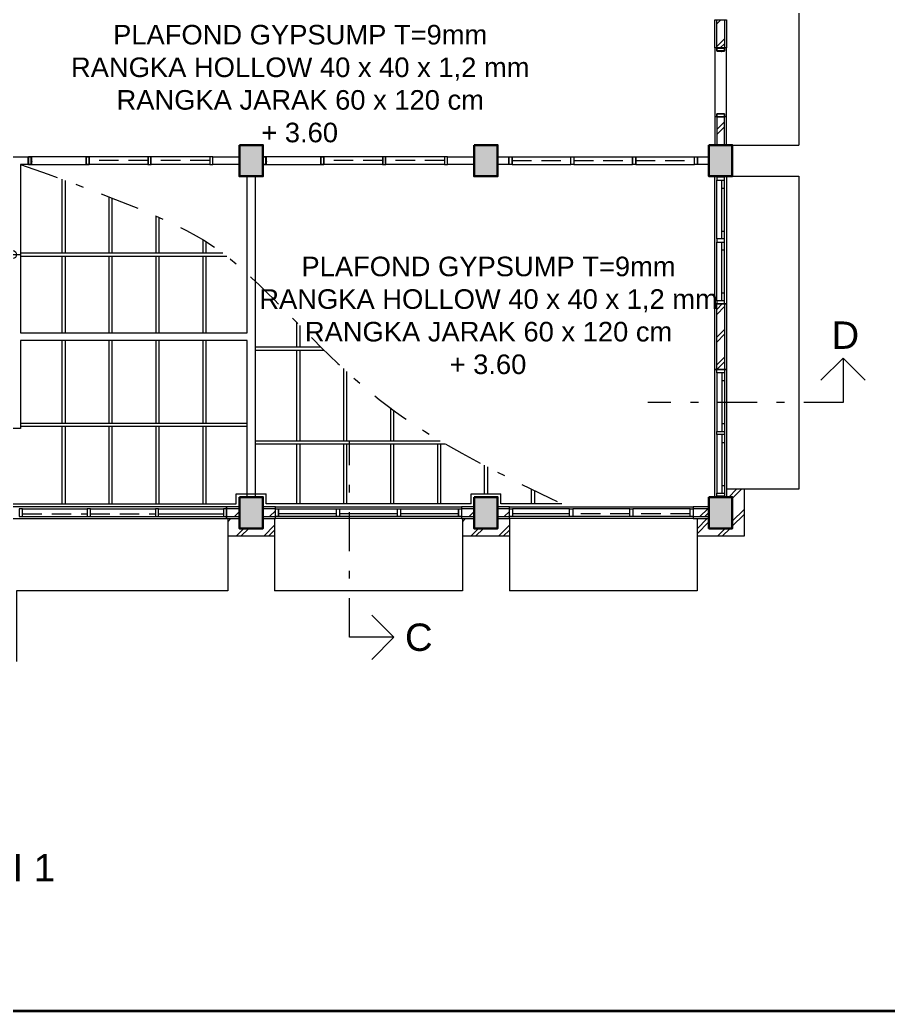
# Model space of a CAD drawing. Header units: millimetres. Extents: x -11 to 1625, y -267 to 180.
# Drawn here: x 930.42 to 941.52, y -156 to -143.33 of the extents above; entities that cross this region are included whole.
import ezdxf
from ezdxf.enums import TextEntityAlignment as Align

# ---------------------------------------------------------------- set-up
doc = ezdxf.new("R2010")
doc.units = ezdxf.units.MM
doc.linetypes.add('DASHDOT', pattern=[1, 0.5, -0.25, 0, -0.25])
doc.linetypes.add('HIDDEN', pattern=[0.375, 0.25, -0.125])
for name, color, linetype, lineweight in [('ars', 11, 'Continuous', 5), ('dinding', 5, 'Continuous', 15), ('GRS KOP', 1, 'Continuous', 35), ('KOLOM', 1, 'Continuous', 30), ('kop', 7, 'Continuous', 20), ('kus', 63, 'Continuous', 15), ('lan', 7, 'Continuous', 15), ('not', 7, 'Continuous', 20), ('PARTISI', 190, 'Continuous', 9), ('pla', 213, 'Continuous', 15), ('sol kol', 8, 'Continuous', 0), ('u', 6, 'Continuous', 20)]:
    doc.layers.add(name, color=color, linetype=linetype, lineweight=lineweight)
doc.styles.add('BARU', font='complex.shx')
doc.styles.get("Standard").update_dxf_attribs({"font": 'ARIALUNI.TTF'})
doc.dimstyles.new('SK100', dxfattribs={"dimtxt": 0.25, "dimasz": 0.1, "dimexe": 0.1, "dimexo": 0, "dimgap": 0.15, "dimtad": 1, "dimdec": 0, "dimlfac": 100, "dimzin": 12, "dimdsep": 46, "dimtxsty": 'Standard', "dimblk": 'BULAT', "dimcen": 0.1, "dimclrd": 256, "dimclre": 256, "dimclrt": 256, "dimadec": 0, "dimazin": 3, "dimtfac": 1, "dimtdec": 0, "dimtofl": 0, "dimtmove": 0, "dimatfit": 3, "dimldrblk": 'BULAT', "dimfxl": 0, "dimtolj": 1, "dimtzin": 0, "dimlwd": -1, "dimlwe": -1, "dimarcsym": 0})
pattern_1 = [(45, (925.87966, -152.8798), (-0.1767767, 0.1767767), []), (45, (925.94216, -152.8798), (-0.1767767, 0.1767767), [])]

# ---------------------------------------------------------------- blocks, each defined once
blk = doc.blocks.new('Ndtpd')
blk.add_line((0.747, 0), (-0.747, 0))
blk.add_circle((0, 0), 0.747)
at = {"flags": 4}
for tag, height, p in [('NO', 0.5, (0, 0.148)), ('NOLBR', 0.3, (0, -0.398))]:
    blk.add_attdef(tag, text='', height=height, dxfattribs=at).set_placement(p, align=Align.CENTER)
for tag, p, height in [('NDTPD', (1.516, 0.148), 0.5), ('SKALA', (1.523, -0.398), 0.3)]:
    blk.add_attdef(tag, p, '', height=height, dxfattribs=at)
blk = doc.blocks.new('K1')
at = {"layer": 'KOLOM'}
blk.add_lwpolyline([(0.2, 0.15), (-0.2, 0.15), (-0.2, -0.15), (0.2, -0.15), (0.2, 0.15)], dxfattribs=at)
blk = doc.blocks.new('BULAT')
for p, q in [((-1, 0), (1, 0)), ((0, -1), (0, 1))]:
    blk.add_line(p, q)
blk.add_circle((0, 0), 0.5)
blk = doc.blocks.new('*D2973')
at = {"layer": 'Defpoints', "color": 0, "ltscale": 0.15}
for p in [(930.33, -146.33), (929.13, -146.83), (930.33, -146.83)]:
    blk.add_point(p, dxfattribs=at)
at = {"layer": 'u', "ltscale": 0.15}
for p, q in [((929.13, -146.83), (929.13, -146.23)), ((929.23, -146.33), (930.23, -146.33)), ((930.33, -146.83), (930.33, -146.23))]:
    blk.add_line(p, q, dxfattribs=at)
at = {"layer": 'u', "ltscale": 0.15, "xscale": 0.1, "yscale": 0.1, "zscale": 0.1, "rotation": 180}
blk.add_blockref('BULAT', (929.13, -146.33), dxfattribs=at)
at = {"layer": 'u', "ltscale": 0.15, "xscale": 0.1, "yscale": 0.1, "zscale": 0.1}
blk.add_blockref('BULAT', (930.33, -146.33), dxfattribs=at)
at = {"layer": 'u', "ltscale": 0.15, "insert": (929.705, -146.052), "char_height": 0.25, "attachment_point": 5}
blk.add_mtext('\\A1;120', dxfattribs=at)
blk = doc.blocks.new('kop')
at = {"layer": 'GRS KOP'}
blk.add_lwpolyline([(1, 54), (83, 54), (83, 1), (1, 1)], close=True, dxfattribs=at)
at = {"layer": 'kop', "style": 'BARU', "flags": 4}
for p, height in [((73.8, 5.4), 0.35), ((80.303, 5.382), 0.25), ((73.8, 4.9), 0.35), ((80.303, 4.882), 0.25), ((73.8, 4.4), 0.35), ((80.303, 4.382), 0.25)]:
    blk.add_attdef('-', p, '', height=height, dxfattribs=at)
at = {"layer": 'kop', "flags": 4}
for tag, p in [('AR-00', (78.057, 2.648)), ('00', (81.238, 2.647))]:
    blk.add_attdef(tag, text='', height=0.35, dxfattribs=at).set_placement(p, align=Align.MIDDLE)

msp = doc.modelspace()

# ---------------------------------------------------------------- hatches: boundary and pattern name
at = {"layer": 'ars'}
h = msp.add_hatch(dxfattribs=at)
h.set_pattern_fill('TEMBOK', color=256, scale=0.25)
h.set_pattern_definition(pattern_1)
h.paths.add_polyline_path([(939.3296623, -143.6897891), (939.3296623, -143.3297891), (939.4296623, -143.3297891), (939.4296623, -143.6897891)])
h = msp.add_hatch(dxfattribs=at)
h.set_pattern_fill('TEMBOK', color=256, scale=0.25)
h.set_pattern_definition(pattern_1)
h.paths.add_polyline_path([(939.3296623, -144.5697891), (939.3296623, -144.9297891), (939.4296623, -144.9297891), (939.4296623, -144.5697891)])
h = msp.add_hatch(dxfattribs=at)
h.set_pattern_fill('TEMBOK', color=256, scale=0.25)
h.set_pattern_definition([(45, (936.87966, -151.2498), (-0.176777, 0.176777), []), (45, (936.94216, -151.2498), (-0.176777, 0.176777), [])])
h.paths.add_polyline_path([(939.4296623, -146.9597891), (939.4296623, -147.7997891), (939.3296623, -147.7997891), (939.3296623, -146.9597891)])
h = msp.add_hatch(dxfattribs=at)
h.set_pattern_fill('TEMBOK', color=256, scale=0.25)
h.set_pattern_definition([(45, (644.65451, -218.33992), (-0.1767767, 0.1767767), []), (45, (644.71701, -218.33992), (-0.1767767, 0.1767767), [])])
h.paths.add_polyline_path([(939.5296623, -149.8297891), (939.2296623, -149.8297891), (939.2296623, -149.7047891), (939.0796623, -149.7047891), (939.0796623, -149.9297891), (939.6796623, -149.9297891), (939.6796623, -149.3297891), (939.4546623, -149.3297891), (939.4546623, -149.4297891), (939.5296623, -149.4297891)])
h = msp.add_hatch(dxfattribs=at)
h.set_pattern_fill('TEMBOK', color=256, scale=0.25)
h.set_pattern_definition([(45, (928.81172, -151.2048), (-0.176777, 0.176777), []), (45, (928.87422, -151.2048), (-0.176777, 0.176777), [])])
h.paths.add_polyline_path([(933.2296623, -149.5797891), (933.0796623, -149.5797891), (933.0796623, -149.6797891), (933.2296623, -149.6797891)])
h = msp.add_hatch(dxfattribs=at)
h.set_pattern_fill('TEMBOK', color=256, scale=0.25)
h.set_pattern_definition([(45, (929.26172, -151.2048), (-0.176777, 0.176777), []), (45, (929.32422, -151.2048), (-0.176777, 0.176777), [])])
h.paths.add_polyline_path([(933.6896623, -149.5797891), (933.5296623, -149.5797891), (933.5296623, -149.6797891), (933.6896623, -149.6797891)])
h = msp.add_hatch(dxfattribs=at)
h.set_pattern_fill('TEMBOK', color=256, scale=0.25)
h.set_pattern_definition([(45, (931.81172, -151.2048), (-0.176777, 0.176777), []), (45, (931.87422, -151.2048), (-0.176777, 0.176777), [])])
h.paths.add_polyline_path([(936.2296623, -149.5797891), (936.0796623, -149.5797891), (936.0796623, -149.6797891), (936.2296623, -149.6797891)])
h = msp.add_hatch(dxfattribs=at)
h.set_pattern_fill('TEMBOK', color=256, scale=0.25)
h.set_pattern_definition([(45, (932.26172, -151.2048), (-0.176777, 0.176777), []), (45, (932.32422, -151.2048), (-0.176777, 0.176777), [])])
h.paths.add_polyline_path([(936.6796623, -149.5797891), (936.5296623, -149.5797891), (936.5296623, -149.6797891), (936.6796623, -149.6797891)])
h = msp.add_hatch(dxfattribs=at)
h.set_pattern_fill('TEMBOK', color=256, scale=0.25)
h.set_pattern_definition([(45, (934.76172, -151.2048), (-0.176777, 0.176777), []), (45, (934.82422, -151.2048), (-0.176777, 0.176777), [])])
h.paths.add_polyline_path([(939.2296623, -149.5797891), (939.0296623, -149.5797891), (939.0296623, -149.6797891), (939.2296623, -149.6797891)])
h = msp.add_hatch(dxfattribs=at)
h.set_pattern_fill('TEMBOK', color=256, scale=0.25)
h.set_pattern_definition([(45, (658.65451, -218.33992), (-0.1767767, 0.1767767), []), (45, (658.71701, -218.33992), (-0.1767767, 0.1767767), [])])
h.paths.add_polyline_path([(933.2296623, -149.8297891), (933.2296623, -149.7047891), (933.0796623, -149.7047891), (933.0796623, -149.9297891), (933.6796623, -149.9297891), (933.6796623, -149.7047891), (933.5296623, -149.7047891), (933.5296623, -149.8297891)])
h = msp.add_hatch(dxfattribs=at)
h.set_pattern_fill('TEMBOK', color=256, scale=0.25)
h.set_pattern_definition([(45, (661.65451, -218.33992), (-0.1767767, 0.1767767), []), (45, (661.71701, -218.33992), (-0.1767767, 0.1767767), [])])
h.paths.add_polyline_path([(936.2296623, -149.8297891), (936.2296623, -149.7047891), (936.0796623, -149.7047891), (936.0796623, -149.9297891), (936.6796623, -149.9297891), (936.6796623, -149.7047891), (936.5296623, -149.7047891), (936.5296623, -149.8297891)])
at = {"layer": 'sol kol'}
for points in [[(933.2296623, -144.9297891), (933.2296623, -145.3297891), (933.5296623, -145.3297891), (933.5296623, -144.9297891)], [(936.2296623, -144.9297891), (936.2296623, -145.3297891), (936.5296623, -145.3297891), (936.5296623, -144.9297891)], [(939.2296623, -144.9297891), (939.2296623, -145.3297891), (939.5296623, -145.3297891), (939.5296623, -144.9297891)], [(933.2296623, -149.4297891), (933.2296623, -149.8297891), (933.5296623, -149.8297891), (933.5296623, -149.4297891)], [(936.2296623, -149.4297891), (936.2296623, -149.8297891), (936.5296623, -149.8297891), (936.5296623, -149.4297891)], [(939.2296623, -149.4297891), (939.2296623, -149.8297891), (939.5296623, -149.8297891), (939.5296623, -149.4297891)]]:
    msp.add_hatch(color=256, dxfattribs=at).paths.add_polyline_path(points)

# ---------------------------------------------------------------- linework, layer by layer
at = {"layer": 'ars'}
for points in [[(939.3296623, -143.6897891), (939.3296623, -143.3297891), (939.4296623, -143.3297891), (939.4296623, -143.6897891)], [(939.3296623, -144.5697891), (939.3296623, -144.9297891), (939.4296623, -144.9297891), (939.4296623, -144.5697891)], [(939.4296623, -146.9597891), (939.4296623, -147.7997891), (939.3296623, -147.7997891), (939.3296623, -146.9597891)], [(933.2296623, -149.5797891), (933.0646623, -149.5797891), (933.0646623, -149.6797891), (933.2296623, -149.6797891)], [(933.6896623, -149.5797891), (933.5296623, -149.5797891), (933.5296623, -149.6797891), (933.6896623, -149.6797891)], [(936.2296623, -149.5797891), (936.0696623, -149.5797891), (936.0696623, -149.6797891), (936.2296623, -149.6797891)], [(936.6796623, -149.5797891), (936.5296623, -149.5797891), (936.5296623, -149.6797891), (936.6796623, -149.6797891)], [(939.2296623, -149.5797891), (939.0296623, -149.5797891), (939.0296623, -149.6797891), (939.2296623, -149.6797891)]]:
    msp.add_lwpolyline(points, close=True, dxfattribs=at)
at = {"layer": 'dinding'}
for points in [[(939.3046623, -143.6897891), (939.3046623, -143.3297891), (939.4546623, -143.3297891), (939.4546623, -143.6897891)], [(939.3046623, -144.5697891), (939.3046623, -144.9297891), (939.4546623, -144.9297891), (939.4546623, -144.5697891)], [(939.4546623, -146.9597891), (939.4546623, -147.7997891), (939.3046623, -147.7997891), (939.3046623, -146.9597891)], [(933.2296623, -149.5547891), (933.0646623, -149.5547891), (933.0646623, -149.7047891), (933.2296623, -149.7047891)], [(933.6896623, -149.5547891), (933.5296623, -149.5547891), (933.5296623, -149.7047891), (933.6896623, -149.7047891)], [(936.2296623, -149.5547891), (936.0696623, -149.5547891), (936.0696623, -149.7047891), (936.2296623, -149.7047891)], [(936.6796623, -149.5547891), (936.5296623, -149.5547891), (936.5296623, -149.7047891), (936.6796623, -149.7047891)], [(939.2296623, -149.5547891), (939.0296623, -149.5547891), (939.0296623, -149.7047891), (939.2296623, -149.7047891)]]:
    msp.add_lwpolyline(points, close=True, dxfattribs=at)
at = {"layer": 'kus'}
for p, q in [((939.3046623, -143.6897891), (939.3046623, -144.5697891)), ((939.4546623, -144.5697891), (939.4546623, -143.6897891)), ((931.2696623, -145.0797891), (930.5696623, -145.0797891)), ((930.5696623, -145.1797891), (931.2696623, -145.1797891)), ((932.0596623, -145.0797891), (931.3096623, -145.0797891)), ((932.0596623, -145.1797891), (931.3096623, -145.1797891)), ((932.8496623, -145.0797891), (932.0996623, -145.0797891)), ((932.8496623, -145.1797891), (932.0996623, -145.1797891)), ((934.2696623, -145.0797891), (933.5696623, -145.0797891)), ((933.5696623, -145.1797891), (934.2696623, -145.1797891)), ((935.0596623, -145.0797891), (934.3096623, -145.0797891)), ((935.0596623, -145.1797891), (934.3096623, -145.1797891)), ((935.8496623, -145.0797891), (935.0996623, -145.0797891)), ((935.8496623, -145.1797891), (935.0996623, -145.1797891)), ((936.7146623, -145.0797891), (937.4646623, -145.0797891)), ((936.7146623, -145.1797891), (937.4646623, -145.1797891)), ((937.5046623, -145.0797891), (938.2546623, -145.0797891)), ((937.5046623, -145.1797891), (938.2546623, -145.1797891)), ((938.2946623, -145.0797891), (939.0446623, -145.0797891)), ((938.2946623, -145.1797891), (939.0446623, -145.1797891)), ((939.3296623, -146.1297891), (939.3296623, -145.3797891)), ((939.3946623, -146.1297891), (939.3946623, -145.3797891)), ((939.4296623, -146.1297891), (939.4296623, -145.3797891)), ((939.3946623, -145.4797891), (939.4296623, -145.4797891)), ((939.3946623, -146.0297891), (939.4296623, -146.0297891)), ((939.3296623, -146.9197891), (939.3296623, -146.1697891)), ((939.3946623, -146.9197891), (939.3946623, -146.1697891)), ((939.4296623, -146.9197891), (939.4296623, -146.1697891)), ((939.3946623, -146.2697891), (939.4296623, -146.2697891)), ((939.3946623, -146.8197891), (939.4296623, -146.8197891)), ((939.3296623, -147.8397891), (939.3296623, -148.5897891)), ((939.3946623, -147.8397891), (939.3946623, -148.5897891)), ((939.4296623, -147.8397891), (939.4296623, -148.5897891)), ((939.3946623, -147.9397891), (939.4296623, -147.9397891)), ((939.3946623, -148.4897891), (939.4296623, -148.4897891)), ((939.3296623, -148.6297891), (939.3296623, -149.3797891)), ((939.3946623, -148.6297891), (939.3946623, -149.3797891)), ((939.3946623, -148.7297891), (939.4296623, -148.7297891)), ((939.4296623, -148.6297891), (939.4296623, -149.3797891)), ((939.3946623, -149.2797891), (939.4296623, -149.2797891)), ((930.4546623, -149.5797891), (931.2846623, -149.5797891)), ((931.3246623, -149.5797891), (932.1546623, -149.5797891)), ((932.1946623, -149.5797891), (933.0246623, -149.5797891)), ((937.4496623, -149.5797891), (936.7196623, -149.5797891)), ((938.2196623, -149.5797891), (937.4896623, -149.5797891)), ((938.9896623, -149.5797891), (938.2596623, -149.5797891)), ((930.4546623, -149.6797891), (931.2846623, -149.6797891)), ((931.3246623, -149.6797891), (932.1546623, -149.6797891)), ((932.1946623, -149.6447891), (933.0246623, -149.6447891)), ((932.1946623, -149.6797891), (933.0246623, -149.6797891)), ((934.4696623, -149.6447891), (933.7296623, -149.6447891)), ((935.2496623, -149.6447891), (934.5096623, -149.6447891)), ((936.0296623, -149.6447891), (935.2896623, -149.6447891)), ((937.4496623, -149.6447891), (936.7196623, -149.6447891)), ((937.4496623, -149.6797891), (936.7196623, -149.6797891)), ((938.2196623, -149.6797891), (937.4896623, -149.6797891)), ((938.9896623, -149.6797891), (938.2596623, -149.6797891))]:
    msp.add_line(p, q, dxfattribs=at)
at = {"layer": 'kus', "linetype": 'HIDDEN'}
for p, q in [((932.0596623, -145.1297891), (931.3096623, -145.1297891)), ((932.8496623, -145.1297891), (932.0996623, -145.1297891)), ((935.0596623, -145.1297891), (934.3096623, -145.1297891)), ((935.8496623, -145.1297891), (935.0996623, -145.1297891)), ((936.7146623, -145.1297891), (937.4646623, -145.1297891)), ((937.5046623, -145.1297891), (938.2546623, -145.1297891)), ((938.2946623, -145.1297891), (939.0446623, -145.1297891)), ((930.4546623, -149.6447891), (931.2846623, -149.6447891)), ((931.3246623, -149.6447891), (932.1546623, -149.6447891)), ((938.2196623, -149.6447891), (937.4896623, -149.6447891)), ((938.9896623, -149.6447891), (938.2596623, -149.6447891))]:
    msp.add_line(p, q, dxfattribs=at)
at = {"layer": 'kus'}
for points in [[(939.3896623, -143.7346774), (939.3896623, -143.7297891), (939.3911146, -143.7297891), (939.4296623, -143.7297891), (939.4296623, -143.6897891), (939.3296623, -143.6897891), (939.3296623, -143.7297891), (939.3861562, -143.7297891), (939.387915, -143.7346774)], [(939.3316623, -143.7277891), (939.3316623, -143.6917891), (939.4276623, -143.6917891), (939.4276623, -143.7277891)], [(939.3896623, -144.5249008), (939.3896623, -144.5297891), (939.3911146, -144.5297891), (939.4296623, -144.5297891), (939.4296623, -144.5697891), (939.3296623, -144.5697891), (939.3296623, -144.5297891), (939.3861562, -144.5297891), (939.387915, -144.5249008)], [(939.3316623, -144.5317891), (939.3316623, -144.5677891), (939.4276623, -144.5677891), (939.4276623, -144.5317891)], [(930.5745506, -145.1397891), (930.5696623, -145.1397891), (930.5696623, -145.1412415), (930.5696623, -145.1797891), (930.5296623, -145.1797891), (930.5296623, -145.0797891), (930.5696623, -145.0797891), (930.5696623, -145.1362831), (930.5745506, -145.1380419)], [(930.5676623, -145.0817891), (930.5316623, -145.0817891), (930.5316623, -145.1777891), (930.5676623, -145.1777891)], [(931.264774, -145.1397891), (931.2696623, -145.1397891), (931.2696623, -145.1412415), (931.2696623, -145.1797891), (931.3096623, -145.1797891), (931.3096623, -145.0797891), (931.2696623, -145.0797891), (931.2696623, -145.1362831), (931.264774, -145.1380419)], [(931.2716623, -145.0817891), (931.3076623, -145.0817891), (931.3076623, -145.1777891), (931.2716623, -145.1777891)], [(932.0596623, -145.1797891), (932.0996623, -145.1797891), (932.0996623, -145.0797891), (932.0596623, -145.0797891)], [(932.0616623, -145.1777891), (932.0976623, -145.1777891), (932.0976623, -145.0817891), (932.0616623, -145.0817891)], [(932.8496623, -145.1797891), (932.8896623, -145.1797891), (932.8896623, -145.0797891), (932.8496623, -145.0797891)], [(932.8516623, -145.1777891), (932.8876623, -145.1777891), (932.8876623, -145.0817891), (932.8516623, -145.0817891)], [(933.5745506, -145.1397891), (933.5696623, -145.1397891), (933.5696623, -145.1412415), (933.5696623, -145.1797891), (933.5296623, -145.1797891), (933.5296623, -145.0797891), (933.5696623, -145.0797891), (933.5696623, -145.1362831), (933.5745506, -145.1380419)], [(933.5676623, -145.0817891), (933.5316623, -145.0817891), (933.5316623, -145.1777891), (933.5676623, -145.1777891)], [(934.264774, -145.1397891), (934.2696623, -145.1397891), (934.2696623, -145.1412415), (934.2696623, -145.1797891), (934.3096623, -145.1797891), (934.3096623, -145.0797891), (934.2696623, -145.0797891), (934.2696623, -145.1362831), (934.264774, -145.1380419)], [(934.2716623, -145.0817891), (934.3076623, -145.0817891), (934.3076623, -145.1777891), (934.2716623, -145.1777891)], [(935.0596623, -145.1797891), (935.0996623, -145.1797891), (935.0996623, -145.0797891), (935.0596623, -145.0797891)], [(935.0616623, -145.1777891), (935.0976623, -145.1777891), (935.0976623, -145.0817891), (935.0616623, -145.0817891)], [(935.8496623, -145.1797891), (935.8896623, -145.1797891), (935.8896623, -145.0797891), (935.8496623, -145.0797891)], [(935.8516623, -145.1777891), (935.8876623, -145.1777891), (935.8876623, -145.0817891), (935.8516623, -145.0817891)], [(936.7146623, -145.1797891), (936.6746623, -145.1797891), (936.6746623, -145.0797891), (936.7146623, -145.0797891)], [(936.7126623, -145.1777891), (936.6766623, -145.1777891), (936.6766623, -145.0817891), (936.7126623, -145.0817891)], [(937.5046623, -145.1797891), (937.4646623, -145.1797891), (937.4646623, -145.0797891), (937.5046623, -145.0797891)], [(937.5026623, -145.1777891), (937.4666623, -145.1777891), (937.4666623, -145.0817891), (937.5026623, -145.0817891)], [(938.2946623, -145.1797891), (938.2546623, -145.1797891), (938.2546623, -145.0797891), (938.2946623, -145.0797891)], [(938.2926623, -145.1777891), (938.2566623, -145.1777891), (938.2566623, -145.0817891), (938.2926623, -145.0817891)], [(939.0846623, -145.1797891), (939.0446623, -145.1797891), (939.0446623, -145.0797891), (939.0846623, -145.0797891)], [(939.0826623, -145.1777891), (939.0466623, -145.1777891), (939.0466623, -145.0817891), (939.0826623, -145.0817891)], [(939.4296623, -145.3797891), (939.4296623, -145.3397891), (939.3296623, -145.3397891), (939.3296623, -145.3797891)], [(939.4296623, -146.1697891), (939.4296623, -146.1297891), (939.3296623, -146.1297891), (939.3296623, -146.1697891)], [(939.4296623, -146.9597891), (939.4296623, -146.9197891), (939.3296623, -146.9197891), (939.3296623, -146.9597891)], [(939.4296623, -147.7997891), (939.4296623, -147.8397891), (939.3296623, -147.8397891), (939.3296623, -147.7997891)], [(939.4296623, -148.5897891), (939.4296623, -148.6297891), (939.3296623, -148.6297891), (939.3296623, -148.5897891)], [(939.4296623, -149.3797891), (939.4296623, -149.4197891), (939.3296623, -149.4197891), (939.3296623, -149.3797891)], [(930.4146623, -149.6797891), (930.4546623, -149.6797891), (930.4546623, -149.5797891), (930.4146623, -149.5797891)], [(931.2846623, -149.6797891), (931.3246623, -149.6797891), (931.3246623, -149.5797891), (931.2846623, -149.5797891)], [(932.1546623, -149.6797891), (932.1946623, -149.6797891), (932.1946623, -149.5797891), (932.1546623, -149.5797891)], [(933.0246623, -149.6797891), (933.0646623, -149.6797891), (933.0646623, -149.5797891), (933.0246623, -149.5797891)], [(933.7296623, -149.6797891), (933.6896623, -149.6797891), (933.6896623, -149.5797891), (933.7296623, -149.5797891)], [(933.7296623, -149.5797891), (936.0296623, -149.5797891), (936.0296623, -149.6797891), (933.7296623, -149.6797891)], [(934.5096623, -149.6797891), (934.4696623, -149.6797891), (934.4696623, -149.5797891), (934.5096623, -149.5797891)], [(935.2896623, -149.6797891), (935.2496623, -149.6797891), (935.2496623, -149.5797891), (935.2896623, -149.5797891)], [(936.0696623, -149.6797891), (936.0296623, -149.6797891), (936.0296623, -149.5797891), (936.0696623, -149.5797891)], [(936.7196623, -149.6797891), (936.6796623, -149.6797891), (936.6796623, -149.5797891), (936.7196623, -149.5797891)], [(937.4896623, -149.6797891), (937.4496623, -149.6797891), (937.4496623, -149.5797891), (937.4896623, -149.5797891)], [(938.2596623, -149.6797891), (938.2196623, -149.6797891), (938.2196623, -149.5797891), (938.2596623, -149.5797891)], [(939.0296623, -149.6797891), (938.9896623, -149.6797891), (938.9896623, -149.5797891), (939.0296623, -149.5797891)]]:
    msp.add_lwpolyline(points, close=True, dxfattribs=at)
at = {"layer": 'lan'}
for p, q in [((939.5296623, -144.9297891), (940.3796623, -144.9297891)), ((939.5296623, -145.3297891), (940.3796623, -145.3297891)), ((940.9453477, -147.6529103), (940.662505, -147.935753)), ((940.9453477, -147.6529103), (940.9453477, -148.2185957)), ((940.9453477, -147.6529103), (941.2281904, -147.935753)), ((939.6796623, -149.3297891), (939.4546623, -149.3297891)), ((939.6796623, -149.3297891), (939.6796623, -149.9297891)), ((933.0796623, -149.7047891), (933.0796623, -149.9297891)), ((933.6796623, -149.7047891), (933.6796623, -149.9297891)), ((936.0796623, -149.7047891), (936.0796623, -149.9297891)), ((936.6796623, -149.7047891), (936.6796623, -149.9297891)), ((939.0796623, -149.7047891), (939.0796623, -149.9297891)), ((933.6796623, -149.9297891), (933.0796623, -149.9297891)), ((933.0796623, -149.9297891), (933.0796623, -150.6297891)), ((933.6796623, -149.9297891), (933.6796623, -150.6297891)), ((936.6796623, -149.9297891), (936.0796623, -149.9297891)), ((936.0796623, -149.9297891), (936.0796623, -150.6297891)), ((936.6796623, -149.9297891), (936.6796623, -150.6297891)), ((939.6796623, -149.9297891), (939.0796623, -149.9297891)), ((939.0796623, -149.9297891), (939.0796623, -150.6297891)), ((935.2040677, -151.2216705), (934.921225, -150.9388278)), ((935.2040677, -151.2216705), (934.6383823, -151.2216705)), ((935.2040677, -151.2216705), (934.921225, -151.5045132))]:
    msp.add_line(p, q, dxfattribs=at)
for points in [[(940.3796623, -140.9297891), (940.3796623, -144.9297891)], [(940.3796623, -145.3297891), (940.3796623, -149.3297891), (939.6796623, -149.3297891)], [(933.0796623, -150.6297891), (930.3796623, -150.6297891), (930.3796623, -151.5297891)], [(936.0796623, -150.6297891), (933.6796623, -150.6297891)], [(939.0796623, -150.6297891), (936.6796623, -150.6297891)]]:
    msp.add_lwpolyline(points, dxfattribs=at)
for points in [[(939.4546623, -145.3297891), (939.4546623, -146.9597891), (939.3046623, -146.9597891), (939.3046623, -145.3297891)], [(939.4546623, -147.7997891), (939.4546623, -149.4297891), (939.3046623, -149.4297891), (939.3046623, -147.7997891)], [(933.0646623, -149.5547891), (929.5296623, -149.5547891), (929.5296623, -149.7047891), (933.0646623, -149.7047891)], [(933.6896623, -149.5547891), (936.0696623, -149.5547891), (936.0696623, -149.7047891), (933.6896623, -149.7047891)], [(936.6796623, -149.5547891), (939.0296623, -149.5547891), (939.0296623, -149.7047891), (936.6796623, -149.7047891)]]:
    msp.add_lwpolyline(points, close=True, dxfattribs=at)
at = {"layer": 'not', "linetype": 'DASHDOT'}
for p, q in [((940.9453477, -148.2185957), (938.4480724, -148.2185957)), ((934.6383823, -151.2216705), (934.6383823, -148.7243952))]:
    msp.add_line(p, q, dxfattribs=at)
at = {"layer": 'PARTISI'}
for points in [[(933.3296623, -145.3297891), (933.4296623, -145.3297891), (933.4296623, -149.4297891), (933.3296623, -149.4297891), (933.3296623, -147.4297891), (930.4296623, -147.4297891), (930.4296623, -148.5547891), (930.2346623, -148.5547891), (930.2346623, -148.4547891), (930.3296623, -148.4547891), (930.3296623, -145.1797891), (929.5296623, -145.1797891), (929.5296623, -145.0797891), (930.3296623, -145.0797891), (930.5296623, -145.0797891), (930.5296623, -145.1797891), (930.4296623, -145.1797891), (930.4296623, -147.3297891), (933.3296623, -147.3297891)], [(932.8896623, -145.0797891), (933.2296623, -145.0797891), (933.2296623, -145.1797891), (932.8896623, -145.1797891)], [(935.8896623, -145.0797891), (936.2296623, -145.0797891), (936.2296623, -145.1797891), (935.8896623, -145.1797891)], [(936.5296623, -145.0797891), (936.6746623, -145.0797891), (936.6746623, -145.1797891), (936.5296623, -145.1797891)], [(939.0846623, -145.0797891), (939.2296623, -145.0797891), (939.2296623, -145.1797891), (939.0846623, -145.1797891)]]:
    msp.add_lwpolyline(points, close=True, dxfattribs=at)
at = {"layer": 'pla'}
for p, q in [((930.9596623, -145.3675173), (930.9596623, -146.3097891)), ((930.9996623, -145.3819952), (930.9996623, -146.3097891)), ((931.5596623, -145.5911519), (931.5596623, -146.3097891)), ((931.5996623, -145.6066684), (931.5996623, -146.3097891)), ((932.1596623, -145.8369224), (932.1596623, -146.3097891)), ((932.1996623, -145.8546364), (932.1996623, -146.3097891)), ((932.7596623, -146.1384087), (932.7596623, -146.3097891)), ((932.7996623, -146.1626985), (932.7996623, -146.3097891)), ((930.4296623, -146.3097891), (933.0154213, -146.3097891)), ((930.4296623, -146.3497891), (933.0672648, -146.3497891)), ((930.9596623, -146.3497891), (930.9596623, -147.3297891)), ((930.9996623, -146.3497891), (930.9996623, -147.3297891)), ((931.5596623, -146.3497891), (931.5596623, -147.3297891)), ((931.5996623, -146.3497891), (931.5996623, -147.3297891)), ((932.1596623, -146.3497891), (932.1596623, -147.3297891)), ((932.1996623, -146.3497891), (932.1996623, -147.3297891)), ((932.7596623, -146.3497891), (932.7596623, -147.3297891)), ((932.7996623, -146.3497891), (932.7996623, -147.3297891)), ((933.9596623, -147.1960886), (933.9596623, -147.5097891)), ((933.9996623, -147.236903), (933.9996623, -147.5097891)), ((930.9596623, -147.4297891), (930.9596623, -148.4847891)), ((930.9996623, -147.4297891), (930.9996623, -148.4847891)), ((931.5596623, -147.4297891), (931.5596623, -148.4847891)), ((931.5996623, -147.4297891), (931.5996623, -148.4847891)), ((932.1596623, -147.4297891), (932.1596623, -148.4847891)), ((932.1996623, -147.4297891), (932.1996623, -148.4847891)), ((932.7596623, -147.4297891), (932.7596623, -148.4847891)), ((932.7996623, -147.4297891), (932.7996623, -148.4847891)), ((933.4296623, -147.5097891), (934.2702653, -147.5097891)), ((933.4296623, -147.5497891), (934.310762, -147.5497891)), ((933.9596623, -147.5497891), (933.9596623, -148.7097891)), ((933.9996623, -147.5497891), (933.9996623, -148.7097891)), ((934.5596623, -147.7882277), (934.5596623, -148.7097891)), ((934.5996623, -147.8251715), (934.5996623, -148.7097891)), ((935.1596623, -148.2927083), (935.1596623, -148.7097891)), ((935.1996623, -148.3221502), (935.1996623, -148.7097891)), ((930.4296623, -148.4847891), (933.3296623, -148.4847891)), ((930.4296623, -148.5247891), (933.3296623, -148.5247891)), ((930.9596623, -148.5247891), (930.9596623, -149.5147891)), ((930.9996623, -148.5247891), (930.9996623, -149.5147891)), ((931.5596623, -148.5247891), (931.5596623, -149.5147891)), ((931.5996623, -148.5247891), (931.5996623, -149.5147891)), ((932.1596623, -148.5247891), (932.1596623, -149.5147891)), ((932.1996623, -148.5247891), (932.1996623, -149.5147891)), ((932.7596623, -148.5247891), (932.7596623, -149.5147891)), ((932.7996623, -148.5247891), (932.7996623, -149.5147891)), ((933.4296623, -148.7097891), (935.7946695, -148.7097891)), ((933.4296623, -148.7497891), (935.8630603, -148.7497891)), ((933.9596623, -148.7497891), (933.9596623, -149.5147891)), ((933.9996623, -148.7497891), (933.9996623, -149.5147891)), ((934.5596623, -148.7497891), (934.5596623, -149.5147891)), ((934.5996623, -148.7497891), (934.5996623, -149.5147891)), ((935.1596623, -148.7497891), (935.1596623, -149.5147891)), ((935.1996623, -148.7497891), (935.1996623, -149.5147891)), ((935.7596623, -148.7497891), (935.7596623, -149.5147891)), ((935.7996623, -148.7497891), (935.7996623, -149.5147891)), ((936.3596623, -149.0229872), (936.3596623, -149.3897891)), ((936.3996623, -149.0439497), (936.3996623, -149.3897891)), ((936.9596623, -149.3263036), (936.9596623, -149.5147891)), ((936.9996623, -149.3458222), (936.9996623, -149.5147891)), ((933.1896623, -149.3897891), (933.5696623, -149.3897891)), ((933.1896623, -149.5147891), (933.1896623, -149.3897891)), ((933.5696623, -149.5147891), (933.5696623, -149.3897891)), ((936.1896623, -149.3897891), (936.5696623, -149.3897891)), ((936.1896623, -149.5147891), (936.1896623, -149.3897891)), ((936.5696623, -149.5147891), (936.5696623, -149.3897891)), ((929.5696623, -149.5147891), (933.1896623, -149.5147891)), ((936.1896623, -149.5147891), (933.5696623, -149.5147891)), ((937.3517187, -149.5147891), (936.5696623, -149.5147891))]:
    msp.add_line(p, q, dxfattribs=at)
at = {"layer": 'pla', "linetype": 'DASHDOT'}
msp.add_open_spline([(930.4296623, -145.1797891), (932.4141246, -145.8704603), (933.386879, -146.4989206), (934.5674217, -147.9403327), (935.8876942, -148.8284039), (937.4896623, -149.5797891)], degree=3, knots=[0, 0, 0, 0, 2.0453806387, 4.9707437477, 7.2262434326, 7.2262434326, 7.2262434326, 7.2262434326], dxfattribs=at)

# ---------------------------------------------------------------- block references
at = {"layer": 'KOLOM', "rotation": 90}
for p in [(933.3796623, -145.1297891), (936.3796623, -145.1297891), (939.3796623, -145.1297891), (933.3796623, -149.6297891), (936.3796623, -149.6297891), (939.3796623, -149.6297891)]:
    msp.add_blockref('K1', p, dxfattribs=at)
at = {"layer": 'kop'}
msp.add_blockref('kop', (911.2141622, -157), dxfattribs=at)
at = {"layer": 'not'}
ref = msp.add_blockref('Ndtpd', (920.717423, -154.4604134), dxfattribs=dict(at, xscale=0.803212851405533, yscale=0.803212851405533, zscale=0.803212851405533))
ref.add_attrib('NO', '1', dxfattribs={"layer": '0', "height": 0.35, "flags": 4}).set_placement((920.7170958, -154.3418875), align=Align.CENTER)
ref.add_attrib('NDTPD', 'DENAH RENCANA PLAFOND LANTAI 1', (921.9351076, -154.3418875), dxfattribs={"layer": '0', "height": 0.35, "flags": 4})
ref.add_attrib('NOLBR', 'A6-14', dxfattribs={"layer": '0', "height": 0.2, "flags": 4}).set_placement((920.7170958, -154.7803833), align=Align.CENTER)
ref.add_attrib('SKALA', 'SKALA 1 : 100', (921.9409077, -154.7803833), dxfattribs={"layer": '0', "height": 0.25, "flags": 4})

# ---------------------------------------------------------------- texts
at = {"layer": 'not', "attachment_point": 1}
for s, width, insert, char_height in [('\\pi0.57683;PLAFOND GYPSUMP T=9mm \\P\\pi0.038463;RANGKA HOLLOW 40 x 40 x 1,2 mm\\P\\pi0.62057;{\\A1;RANGKA JARAK 60 x 120 cm}\\P\\pi2.4711;+ 3.60', 5.88797597, (931.0377439, -143.3945697), 0.25), ('\\pi0.57683;PLAFOND GYPSUMP T=9mm \\P\\pi0.038463;RANGKA HOLLOW 40 x 40 x 1,2 mm\\P\\pi0.62057;{\\A1;RANGKA JARAK 60 x 120 cm}\\P\\pi2.4711;+ 3.60', 5.88797597, (933.4451205, -146.3567924), 0.25), ('\\pi0.064147;D', 0.417653289, (940.7338394, -147.1849755), 0.35), ('\\pi0.054239;C', 0.417653289, (935.2911395, -151.0456436), 0.35)]:
    msp.add_mtext_dynamic_manual_height_columns(s, width=width, gutter_width=4.3707989, heights=[0], dxfattribs=dict(at, insert=insert, char_height=char_height))

# ---------------------------------------------------------------- dimensions: what is measured, and where the dimension line sits
at = {"layer": 'u', "ltscale": 0.15}
dim = msp.add_linear_dim(base=(930.3296623, -146.3297891), p1=(929.1296623, -146.8297891), p2=(930.3296623, -146.8297891), dimstyle='SK100', dxfattribs=at)
dim.commit()
dim.dimension.update_dxf_attribs({"geometry": '*D2973', "text_midpoint": (929.7046623, -146.3297891), "dimtype": 160})

doc.saveas('drawing.dxf')
